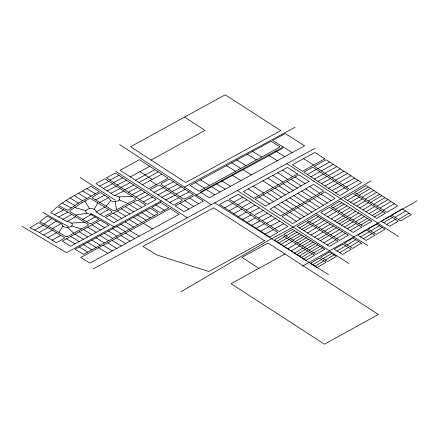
<?xml version="1.0" encoding="UTF-8"?>
<svg xmlns="http://www.w3.org/2000/svg" width="439" height="439" viewBox="0 0 439 439"><rect width="100%" height="100%" fill="white"/><g stroke="black" fill="none" stroke-linecap="round" stroke-linejoin="round"><path stroke-width="0.66" d="M85.934 210.555L85.676 211.521A5.383 3.106 0 0 0 85.792 212.108L87.268 213.628L90.988 214.446L99.049 219.346L91.142 223.66L89.704 223.638L70.004 211.636L69.955 210.753L79.92 203.916L89.441 198.664L90.895 198.691L111.879 211.51L111.846 212.355L103.966 216.657L95.927 211.757L95.949 211.362A4.84 2.793 0 0 0 95.806 210.78A5.109 2.947 0 0 0 95.472 210.226C93.008 207.845 88.14 207.817 85.934 210.555L74.581 207.581M94.281 209.293L97.787 202.906M58.958 232.472L62.854 226.151A5.433 3.133 0 0 1 62.387 225.63L62.053 224.28L47.127 216.004L39.79 221.722L53.827 229.345L65.85 236.67L67.304 236.698L88.168 225.295L88.206 224.45L67.869 212.053L57.383 206.643L50.776 212.619L66.969 221.58L69.889 222.024A4.856 2.804 0 0 1 70.695 222.386L71.864 223.341L72.281 224.291A4.851 2.799 0 0 1 72.27 224.878L72.221 225.075A5.471 3.155 0 0 1 72.051 225.454A5.065 2.925 0 0 1 71.678 225.959L70.827 226.623A4.878 2.815 0 0 1 70.048 226.996L66.481 227.479A4.785 2.76 0 0 1 65.488 227.342L63.062 226.321M106.024 206.215L110.677 200.563L112.411 201.314A5.142 2.969 0 0 0 113.377 201.506L113.706 201.55A5.317 3.068 0 0 0 114.722 201.589L117.57 201.029A4.889 2.826 0 0 0 118.332 200.639A4.884 2.821 0 0 0 118.947 200.168L119.49 199.454A4.747 2.744 0 0 0 119.677 198.878A5.383 3.111 0 0 0 119.688 198.483A4.867 2.81 0 0 0 119.606 198.093L119.326 197.528M44.043 224.027L51.703 218.545M62.179 203.021L58.601 205.682L67.002 210.029L68.418 209.963L78.427 203.098L99.263 191.634L91.082 186.323L70.235 197.841L62.179 203.021L71.31 207.976M48.279 226.332L56.291 221.091M52.543 228.642L60.884 223.632M281.125 244.369L289.125 239.573M276.636 241.461L284.532 236.753L314.637 255.235L305.895 260.415L274.386 240.012L282.233 235.348L284.532 236.753M278.875 242.921L286.826 238.163M284.115 246.312L292.215 241.472M287.874 248.748L296.078 243.848M291.255 250.932L299.552 245.977M300.309 219.006L292.588 223.594L282.041 216.762L324.964 191.805L335.05 198.368L300.309 219.006L289.85 212.229M309.588 221.904L318.297 216.723L348.379 235.189L339.671 240.369L307.267 220.482L315.981 215.297L318.297 216.723M356.792 193.868L368.354 186.987L397.723 205.902L386.88 212.328L354.465 192.436L366.093 185.527L368.354 186.987M347.403 200.371L376.733 218.364L385.447 213.178L353.033 193.286L344.308 198.477L347.403 200.371L356.128 195.185M288.302 237.34L297.016 232.16L324.789 249.193L316.064 254.384L283.671 234.503L292.385 229.317L297.016 232.16M359.113 195.289L370.615 188.441M350.498 202.269L359.212 197.089M338.398 211.082L347.117 205.896M362.191 197.182L373.633 190.383M292.928 240.182L301.648 234.997M307.547 232.911L316.256 227.731L338.228 241.214L329.513 246.394L297.11 226.508L305.84 221.333L316.261 227.726M365.286 199.081L376.635 192.32M344.181 214.633L363.283 226.348L372.009 221.157L339.594 201.281L330.858 206.462L344.181 214.633L352.907 209.441M297.554 243.019L306.274 237.834M311.015 235.041L319.729 229.86M368.37 200.969L379.653 194.263M359.771 207.954L368.486 202.769M370.686 202.39L381.914 195.717M314.494 237.175L323.203 231.995M324.635 231.139L333.349 225.959M302.186 245.862L310.9 240.676M362.866 209.847L371.581 204.667M349.965 218.178L358.69 212.992M373.781 204.289L384.915 197.654M294.635 253.122L303.036 248.117M317.968 239.304L326.676 234.124M365.956 211.752L374.67 206.566M376.876 206.187L387.933 199.597M296.885 254.582L305.357 249.539M306.812 248.699L315.526 243.519M320.289 240.726L328.998 235.545M299.146 256.041L307.673 250.965M379.954 208.081L390.935 201.534M333.656 236.676L342.371 231.496M347.315 228.818L356.034 223.632M311.438 251.542L320.157 246.356M358.647 223.5L367.366 218.315M372.096 215.516L380.805 210.336M383.417 210.204L394.326 203.712M350.19 230.585L358.904 225.399L361.846 227.193L353.121 232.385L320.717 212.498L329.431 207.312L358.91 225.394M327.198 244.973L335.906 239.793M360.962 224.927L369.687 219.736M374.412 216.943L383.126 211.757M383.697 222.633L389.64 226.277L398.36 221.091L390.101 216.032L381.376 221.207L383.697 222.633L392.411 217.448M336.971 250.971L342.579 254.411L351.31 249.231L342.87 244.073L334.156 249.242L336.971 250.971L345.68 245.791M360.573 236.961L369.292 231.77L374.906 235.211L366.181 240.402L357.752 235.233L366.488 230.052L369.292 231.77M394.996 217.321L400.796 220.883L411.277 214.638L402.245 208.816L391.522 215.187L394.996 217.321L405.631 211M339.775 252.688L348.489 247.508M358.641 241.483L353.038 238.037L344.313 243.211L349.943 246.658L358.641 241.483L361.456 243.211M363.371 238.679L372.091 233.493M398.486 219.456L409.016 213.178M371.07 180.841L293.115 227.062L268.169 240.61L180.917 291.798M285.981 235.919L294.706 230.744M299.436 227.929L308.156 222.76M333.179 207.883L341.915 202.703M324.18 214.622L332.905 209.447M335.5 209.304L344.236 204.124M301.758 229.356L310.477 224.181M312.601 223.753L321.321 218.578M290.613 238.756L299.338 233.581M304.079 230.777L312.798 225.602M327.653 216.751L336.378 211.576M315.614 225.602L324.333 220.427M353.582 204.157L362.307 198.982M331.127 218.885L339.852 213.705M341.284 212.855L350.015 207.674M318.61 227.44L327.335 222.271M295.238 241.598L303.964 236.418M356.677 206.056L365.402 200.881M334.6 221.015L343.331 215.84M321.622 229.29L330.347 224.115M299.864 244.435L308.595 239.26M336.916 222.441L345.641 217.267M347.068 216.4L355.799 211.225M339.237 223.863L347.962 218.688M327.631 232.983L336.356 227.808M304.49 247.278L313.221 242.103M341.558 225.289L350.284 220.109M352.852 219.95L361.582 214.77M330.644 234.832L339.369 229.657M344.428 227.051L353.165 221.871M369.034 213.639L377.759 208.465M355.749 221.722L364.485 216.542M309.116 250.12L317.847 244.94M323.746 242.855L332.466 237.68M301.384 257.495L309.994 252.387M336.658 238.52L345.383 233.345M313.742 252.957L322.478 247.777M303.645 258.955L312.316 253.813M312.667 264.799L317.062 267.647L326.1 262.292L319.263 258.088L310.422 263.345L312.667 264.799L321.584 259.509M323.016 258.653L331.752 253.473L336.389 256.321L327.659 261.501L320.695 257.232L329.431 252.052L331.752 253.473M347.117 244.929L355.831 239.765M370.73 230.914L379.461 225.739L385.069 229.18L376.349 234.366L367.926 229.191L376.651 224.016L379.461 225.739M314.922 266.259L323.894 260.936M325.337 260.08L334.068 254.9M386.666 224.45L395.391 219.275M373.534 232.637L382.265 227.457M361.451 243.211L352.753 248.375L349.943 246.658M288.489 211.346L280.686 215.884L270.15 209.046L313.528 184.364L323.598 190.916L288.489 211.346L278.041 204.558M69.971 197.994L78.427 203.098M65.971 200.453L74.871 205.54M63.573 209.847L54.54 214.693M112.603 183.721L104.877 178.717L95.976 183.623L103.417 188.452L112.603 183.721L135.53 198.598L135.459 199.449L114.82 210.72L113.366 210.704L92.382 197.874L92.404 197.034L100.63 192.523L109.454 198.461A4.829 2.788 0 0 0 109.498 199.048L110.683 200.557M71.766 214.441L62.826 219.286M43.713 234.925L52.373 230.184L64.363 237.488L64.313 238.328L56.411 242.657L38.67 232.055A35.685 20.6 0 0 0 37.908 231.649L36.887 231.112A36.239 20.924 0 0 0 36.113 230.716L29.995 227.792L38.473 222.622L52.373 230.184M86.845 213.359L75.596 215.044M108.702 209.579L100.087 214.292M302.383 266.259L417.05 200.799M34.807 230.058L43.263 225.229M317.984 181.373L339.775 195.553L348.5 190.378L312.809 167.138L303.815 172.154L317.984 181.373L326.962 176.357M328.608 188.287L337.58 183.272M332.142 190.586L341.119 185.571M39.351 232.423L47.813 227.704M307.36 174.464L316.36 169.449M317.836 168.625L329.645 162.04L361.582 182.608L349.927 189.527L314.302 166.321L326.095 159.747L329.651 162.035M310.9 176.763L319.894 171.753M321.37 170.925L333.201 164.329M324.904 173.229L336.773 166.622M314.434 179.068L323.428 174.053M328.443 175.529L340.324 168.916M321.518 183.678L330.512 178.668M331.988 177.839L343.88 171.205M335.522 180.138L347.452 173.504M325.058 185.977L334.046 180.967M339.062 182.443L350.997 175.798M342.596 184.748L354.558 178.086M346.141 187.052L358.125 180.38M335.681 192.891L344.664 187.881M142.472 184.764L161.755 174.124M184.528 117.103L130.592 146.774L185.741 182.558L280.861 130.624L225.229 94.819L184.528 117.103L204.975 130.383L151.054 160.043M130.388 176.922L148.744 188.836L168.038 178.19L139.47 159.664L120.165 170.288L130.388 176.922L149.694 166.293M135.508 180.248L154.808 169.613M138.982 182.503L158.281 171.868M284.933 253.978L231.068 283.704L324.476 344.181L378.358 314.478L268.009 243.008L241.938 257.358L258.889 268.339M47.961 237.499L56.598 232.758M52.186 240.078L60.829 235.337M66.969 221.58L75.684 216.822M82.647 219.341L91.279 214.622M96.207 211.927L104.833 207.208M86.532 221.706L95.164 216.981M66.487 238.772L100.454 220.208L108.927 225.366L70.706 246.252L62.228 241.099L66.487 238.772L74.954 243.93M125.73 216.18L113.844 222.677L105.371 217.524L136.831 200.332L138.247 200.371L145.743 205.232L125.73 216.18L117.273 211.022M161.305 200.903L66.558 252.688L21.95 226.233M79.272 246.948L75.102 249.231L83.564 254.39L157.683 213.87L157.755 213.019L150.259 208.152L79.272 246.948L87.734 252.112M283.15 146.944L200.458 192.09L209.326 197.846L304.562 145.852L285.372 133.505L272.581 140.491L292.314 152.542M189.67 198.033L175.15 205.962L184.001 211.719L203.372 201.133L194.504 195.377L189.659 198.027L198.527 203.778M233.74 202.154L242.827 197.193M224.702 207.823L232.857 203.367M237.834 204.804L246.916 199.849M241.927 207.46L251.009 202.505M246.021 210.111L255.103 205.156L287.852 226.398L279.149 231.572L229.235 199.24L238.322 194.274L255.103 205.156M238.218 216.581L246.372 212.119M250.115 212.767L259.197 207.812M254.214 215.417L263.285 210.468M247.228 222.419L255.383 217.958M258.308 218.068L267.378 213.124M262.401 220.724L271.472 215.774M256.233 228.253L264.388 223.797M260.75 231.177L268.898 226.716M270.589 226.03L279.654 221.08M265.249 234.091L273.398 229.63M93.211 268.937L315.01 148.344M229.202 210.736L237.362 206.286M233.713 213.656L241.873 209.205M242.718 219.495L250.883 215.044M251.723 225.333L259.888 220.883M266.495 223.374L275.566 218.43M274.688 228.681L283.748 223.736M196.068 195.19L282.754 148.239M184.446 187.085L295.145 127.222M58.683 216.987L67.869 212.053M99.702 186.032L108.883 181.312M103.417 188.452L110.847 193.275L120.034 188.55M124.698 189.785L133.879 185.066L156.185 199.536L147.246 204.42L106.364 177.894L115.281 172.999L133.879 185.06M132.128 194.609L141.303 189.889M139.553 199.432L148.744 194.707M158.018 194.85L167.204 190.125M161.909 197.374L171.089 192.65L182.042 199.756L181.982 200.601L173.778 205.073L150.1 189.714L158.265 185.22L159.697 185.247L171.089 192.65M176.028 194.071L183.529 198.938L184.956 198.966L193.16 194.493L169.399 179.085L161.234 183.579L161.184 184.429L176.028 194.071L185.22 189.346M165.794 199.899L174.98 195.174M169.684 202.423L178.871 197.698M109.821 180.138L119.013 175.419M113.547 182.547L122.733 177.833M117.251 184.962L126.448 180.242M107.127 190.855L116.324 186.141M95.609 199.849L104.723 195.174M120.972 187.371L130.169 182.657M99.691 202.341L108.663 197.737M110.847 193.275L114.546 195.673L123.749 190.954M128.402 192.194L137.599 187.475M135.843 197.018L145.029 192.298M164.367 186.498L173.559 181.784M154.127 192.326L163.324 187.607M143.268 201.841L152.459 197.122M168.252 189.022L177.444 184.309M172.148 191.547L181.334 186.827M179.908 196.59L189.11 191.865M71.672 223.116L84.497 222.189M132.276 196.485L118.656 196.848A4.884 2.821 0 0 0 117.965 196.42L115.891 195.778A4.785 2.76 0 0 0 114.881 195.679L114.546 195.673M71.678 225.959L81.467 228.96M119.221 199.877L128.007 203.515M42.819 212.383L68.193 226.475M284.587 213.601L274.101 206.807M90.637 213.217L113.931 226.793M82.625 190.976L91.12 196.118M86.856 188.649L95.345 193.786M78.394 193.308L86.867 198.444M74.158 195.64L82.642 200.777M125.285 206.643L133.747 211.79M121.274 208.838L129.735 213.985M125.153 221.882L133.621 227.029M109.333 215.357L117.806 220.51M83.465 229.493L91.938 234.651M275.697 151.016L284.862 156.613M268.245 155.082L277.404 160.679M252.529 151.439L261.693 157.03M247.311 154.287L256.475 159.878M236.873 159.983L246.038 165.58M231.655 162.831L240.819 168.428M242.229 169.289L251.393 174.881M226.436 165.679L235.6 171.276M231.792 174.985L240.956 180.583M221.36 180.681L230.519 186.279M216.142 183.529L225.3 189.127M200.497 179.842L209.661 185.434M210.923 186.377L220.087 191.975M195.432 182.608L204.596 188.205M205.704 189.225L214.869 194.823M155.933 205.057L164.389 210.21M133.308 202.258L141.759 207.411M145.94 210.517L154.396 215.67M129.296 204.453L137.747 209.606M141.846 212.756L150.297 217.909M137.676 215.033L146.127 220.191M133.5 217.31L141.956 222.469M143.344 223.314L152.509 228.9M129.329 219.593L137.791 224.752M113.306 213.184L121.762 218.342M120.977 224.153L129.434 229.312M129.939 230.64L139.103 236.231M116.807 226.436L125.269 231.594M125.472 233.082L134.636 238.673M112.642 228.719L121.098 233.872M121.005 235.523L130.169 241.115M96.207 222.529L104.669 227.687M108.466 230.996L116.928 236.155M116.538 237.965L125.702 243.557M91.965 224.85L100.427 230.009M104.301 233.274L112.757 238.432M112.071 240.407L121.235 245.999M87.723 227.166L96.179 232.324M100.13 235.556L108.587 240.715M107.604 242.855L116.769 248.441M95.954 237.834L104.416 242.992M103.138 245.297L112.302 250.883M79.218 231.814L87.679 236.972M91.789 240.111L100.246 245.269M98.665 247.739L107.835 253.325M74.981 234.135L83.437 239.293M87.624 242.394L96.075 247.552M70.728 236.451L79.196 241.609M83.443 244.671L91.905 249.829M315.943 213.524L367.745 245.489M214.726 202.867L328.449 274.627M80.222 177.537L115.435 200.244M285.915 200.074L296.292 206.807M297.647 207.685L308.03 214.419M281.97 202.319L292.385 209.074M293.757 209.957L304.167 216.712M285.948 214.495L296.446 221.3M303.596 158.644L313.528 165.102M294.964 177.065L305.083 183.65M309.583 186.608L319.696 193.187M321.063 194.071L331.187 200.661M282.606 170.074L292.742 176.659M290.98 179.288L301.138 185.895M305.637 188.852L315.795 195.454M317.161 196.343L327.324 202.95M277.689 172.757L287.874 179.375M287.002 181.505L297.198 188.139M301.697 191.097L311.893 197.726M313.265 198.615L323.466 205.243M272.773 175.441L283.001 182.092M283.018 183.727L293.257 190.383M297.752 193.341L307.991 199.997M309.363 200.881L319.608 207.543M267.856 178.13L278.134 184.803M279.034 185.949L289.317 192.633M293.806 195.585L304.09 202.264M305.456 203.147L315.751 209.831M275.05 188.172L285.372 194.878M289.861 197.83L300.188 204.536M301.555 205.419L311.888 212.125M262.939 180.813L273.267 187.519M271.072 190.389L281.432 197.122M267.088 192.611L277.492 199.366M253.1 186.18L263.526 192.951M263.104 194.834L273.552 201.611M248.183 188.869L258.659 195.668M259.125 197.056L269.606 203.861M140.041 171.611L152.113 179.441M184.835 200.672L193.687 206.429M150.045 180.583L156.317 184.66M179.99 203.317L188.847 209.074M115.874 171.424L187.063 217.64M286.969 163.588L398.458 236.599M237.373 190.553L348.862 263.565M119.759 144.607L211.307 204.728M67.551 227.495L73.779 233.153M84.99 201.128L89.496 208.613M115.281 201.561L116.533 209.782M118.909 197.023A5.142 2.969 0 0 1 119.337 197.501M279.544 146.467L279.506 147.306L199.092 191.206L190.224 185.45L271.088 141.303L279.544 146.467M277.722 232.423L269.864 237.087L219.582 204.514L227.737 200.052L277.722 232.423M309.023 181.4L265.677 206.1L255.152 199.268L298.948 174.843L309.023 181.4M297.582 173.959L253.786 198.384L243.266 191.552L287.507 167.396L297.582 173.959M324.717 158.863L302.455 171.276L292.423 164.74L314.845 152.498L324.717 158.863M264.591 240.802L208.849 271.489L157.019 255.026L142.922 246.416L213.595 207.79L264.591 240.802M160.674 202.456L151.746 207.334L159.242 212.218L160.674 212.246L168.861 207.762L160.674 202.456M170.211 208.624L80.798 257.506L89.962 263.098L179.074 214.375L170.211 208.624"/></g></svg>
